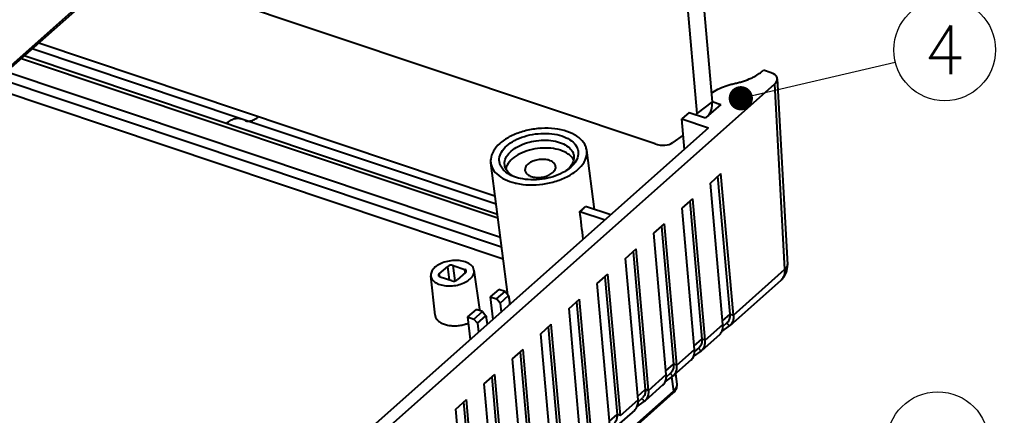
# Model space of a CAD drawing. Header units: millimetres. Extents: x 1518 to 2058, y 69 to 444.
# Drawn here: x 1795.6 to 1848.1, y 139.9 to 161.2 of the extents above; entities that cross this region are included whole.
import ezdxf
from ezdxf.enums import TextEntityAlignment as Align

# ---------------------------------------------------------------- set-up
doc = ezdxf.new("R2010")
doc.units = ezdxf.units.MM
doc.layers.add('02___PRT_ALL_AXES', color=7, linetype='Continuous')
doc.layers.add('06___PRT_ALL_SURFS', color=7, linetype='Continuous')
doc.layers.add('from', color=7, linetype='Continuous', lineweight=13)
doc.styles.add('TXT', font='txt.shx', dxfattribs={"bigfont": 'gbcbig.shx'})
doc.styles.add('宋体', font='SimSun.ttf')
doc.dimstyles.new('YanXiu', dxfattribs={"dimscale": 1.5, "dimtxt": 2.5, "dimasz": 2.2, "dimexe": 0.65, "dimexo": 0.65, "dimgap": 0.5, "dimtad": 1, "dimdsep": 46, "dimtxsty": '宋体', "dimcen": 0, "dimclrd": 3, "dimclre": 3, "dimclrt": 3, "dimazin": 2, "dimtfac": 1, "dimtofl": 0, "dimtmove": 0, "dimatfit": 3, "dimfxl": 0, "dimlwd": 5, "dimlwe": 5, "dimarcsym": 0})

# ---------------------------------------------------------------- blocks, each defined once
blk = doc.blocks.new('*u40')
at = {"color": 7, "linetype": 'Continuous'}
for p, q in [((40.975, 82.031), (-17.535, 30.148)), ((36.984, 78.36), (-14.854, 32.394)), ((41.255, 52.54), (42.157, 42.316)), ((40.316, 51.784), (41.215, 41.588)), ((38.622, 39.715), (5.788, 50.698)), ((45.826, 44.107), (45.344, 44.269)), ((46.025, 43.4), (-12.501, -8.496)), ((46.025, 43.4), (46.653, 31.935)), ((42.164, 42.337), (42.695, 42.159)), ((42.157, 42.316), (41.215, 41.588)), ((42.695, 42.159), (41.749, 41.32)), ((40.736, 41.659), (40.281, 41.255)), ((40.281, 41.255), (41.942, 40.699)), ((40.447, 39.373), (40.281, 41.255)), ((40.736, 41.659), (41.749, 41.32)), ((-9.924, -5.292), (41.942, 40.699)), ((40.368, 40.26), (39.727, 39.798)), ((33.396, 38.265), (33.281, 38.171)), ((35.876, 35.32), (34.311, 35.843)), ((33.96, 35.532), (35.525, 35.009)), ((25.25, 31.663), (25.776, 32.13)), ((25.889, 31.279), (25.776, 32.13)), ((26.109, 32.189), (26.834, 31.947)), ((26.236, 31.232), (26.109, 32.189)), ((24.994, 29.104), (24.729, 31.546)), ((25.279, 31.488), (25.25, 31.663)), ((26.028, 31.232), (25.303, 31.475)), ((26.887, 31.758), (26.361, 31.292)), ((26.855, 31.73), (26.834, 31.947)), ((27.775, 29.466), (27.406, 31.895)), ((28.939, 30.711), (28.414, 30.245)), ((28.414, 30.245), (28.8, 30.116)), ((28.414, 30.245), (28.575, 28.846)), ((28.8, 30.116), (29.326, 30.582)), ((29.326, 30.582), (28.939, 30.711)), ((29.019, 29.855), (29.547, 30.323)), ((29.326, 30.582), (29.547, 30.323)), ((29.019, 29.855), (28.8, 30.116)), ((29.019, 29.855), (29.091, 29.304)), ((27.538, 29.468), (27.012, 29.002)), ((27.398, 28.873), (27.924, 29.339)), ((27.924, 29.339), (27.538, 29.468)), ((27.617, 28.612), (28.145, 29.08)), ((27.924, 29.339), (28.145, 29.08)), ((27.012, 29.002), (27.398, 28.873)), ((27.012, 29.002), (27.173, 27.603)), ((27.617, 28.612), (27.398, 28.873)), ((27.617, 28.612), (27.69, 28.061)), ((39.885, 25.48), (39.967, 24.852)), ((39.249, 24.999), (39.723, 25.341)), ((39.652, 25.289), (39.765, 24.421)), ((39.722, 24.278), (35.096, 20.176)), ((39.765, 24.421), (35.139, 20.319)), ((37.497, 23.445), (37.971, 23.787))]:
    blk.add_line(p, q, dxfattribs=at)
for centre, radius, start, end in [((32.858, 38.357), 0.804, 27.35191, 30.09829), ((30.377, 37.923), 1.028, 152.12963, 154.36096), ((32.063, 39.373), 1.696, 312.19647, 315.31079), ((30.67, 39.18), 1.681, 239.39876, 243.11365), ((27.309, 29.395), 0.471, 359.07753, 8.52679)]:
    blk.add_arc(centre, radius, start, end, dxfattribs=at)
for centre, major_axis, ratio, start_param, end_param in [((45.299, 43.641), (0.894, 0.117), 0.572964, -0.701778, 0.867116), ((40.456, 42.958), (1.397, -1.572), 0.624197, 0.073386, 0.69934), ((39.515, 42.23), (1.397, -1.572), 0.624197, 0.643777, 0.69934), ((38.398, 41.423), (-1.393, 1.575), 0.624368, -3.965828, -3.203347), ((25.675, 83.013), (-58.836, 466.775), 0.004877, -1.677012, -1.673309), ((25.969, 32.065), (0.238, 0.031), 0.574213, 0.86858, 2.439072), ((25.444, 31.599), (0.238, 0.031), 0.573868, 2.439276, 4.009768), ((26.693, 31.823), (0.238, 0.031), 0.573868, 5.580869, 7.151361), ((26.168, 31.357), (0.238, 0.031), 0.574213, -2.273013, -0.702521)]:
    blk.add_ellipse(centre, major_axis=major_axis, ratio=ratio, start_param=start_param, end_param=end_param, dxfattribs=at)
for points, start_tangent, end_tangent in [([(42.109, 42.85), (42.207, 42.915), (42.624, 43.142), (43.094, 43.326), (43.344, 43.4), (43.601, 43.461), (43.73, 43.491), (43.858, 43.522), (44.108, 43.596), (44.577, 43.78), (44.793, 43.889), (45.344, 44.269)], (0.821841, 0.569716), (0.748212, 0.663459)), ([(29.436, 39.589), (29.921, 39.921), (30.527, 40.173), (31.206, 40.324), (31.901, 40.361), (32.557, 40.283), (33.12, 40.094), (33.546, 39.811), (33.799, 39.456), (33.859, 39.059), (33.721, 38.651)], (0.748212, 0.663459), (-0.502346, -0.864667)), ([(29.71, 39.265), (30.135, 39.557), (30.668, 39.778), (31.263, 39.91), (31.874, 39.943), (32.449, 39.874), (32.944, 39.708), (33.318, 39.46), (33.54, 39.148), (33.589, 38.962)], (0.748212, 0.663459), (0.130265, -0.991479)), ([(29.104, 38.262), (29.034, 38.398), (28.974, 38.796), (29.112, 39.204), (29.436, 39.589)], (-0.532913, 0.84617), (0.748212, 0.663459)), ([(33.485, 38.86), (33.248, 39.081), (32.773, 39.315), (32.174, 39.44), (31.51, 39.443), (30.847, 39.324), (30.248, 39.095), (29.773, 38.778)], (-0.619527, 0.784975), (-0.748212, -0.663459)), ([(29.307, 38.405), (29.304, 38.568), (29.425, 38.926), (29.71, 39.265)], (-0.130265, 0.991479), (0.748212, 0.663459)), ([(29.773, 38.778), (29.468, 38.404)], (-0.748212, -0.663459), (-0.467387, -0.884053)), ([(32.463, 38.32), (32.383, 38.498), (32.198, 38.641), (31.929, 38.731), (31.611, 38.756), (31.28, 38.714), (30.977, 38.609), (30.739, 38.455)], (-0.130466, 0.991453), (-0.748212, -0.663459)), ([(33.589, 38.962), (33.592, 38.799), (33.471, 38.441)], (0.130265, -0.991479), (-0.502346, -0.864667)), ([(33.554, 38.76), (33.485, 38.86)], (-0.501503, 0.865156), (-0.619527, 0.784975)), ([(29.804, 37.719), (29.712, 37.76), (29.287, 38.043), (29.104, 38.262)], (-0.92116, 0.389185), (-0.532913, 0.84617)), ([(29.578, 37.908), (29.356, 38.219), (29.307, 38.405)], (-0.72784, 0.685747), (-0.130265, 0.991479)), ([(29.45, 38.368), (29.379, 38.159)], (-0.432608, -0.901582), (-0.20103, -0.979585)), ([(33.282, 38.17), (32.911, 37.933), (32.305, 37.681), (31.627, 37.531), (30.932, 37.493), (30.276, 37.572), (29.804, 37.719)], (-0.79166, -0.610962), (-0.92116, 0.389185)), ([(30.739, 38.455), (30.594, 38.269), (30.559, 38.075), (30.559, 38.073)], (-0.748212, -0.663459), (0.130466, -0.991453)), ([(32.284, 37.938), (32.429, 38.124), (32.464, 38.318), (32.463, 38.32)], (0.748212, 0.663459), (-0.130466, 0.991453)), ([(33.471, 38.441), (33.269, 38.18)], (-0.502346, -0.864667), (-0.702873, -0.711315)), ([(33.721, 38.651), (33.396, 38.265)], (-0.502346, -0.864667), (-0.748212, -0.663459)), ([(29.814, 37.732), (29.578, 37.908)], (-0.86035, 0.509704), (-0.72784, 0.685747)), ([(30.559, 38.073), (30.64, 37.895), (30.825, 37.752), (31.093, 37.662), (31.412, 37.637), (31.743, 37.679), (32.046, 37.784), (32.284, 37.938)], (0.130466, -0.991453), (0.748212, 0.663459)), ([(33.96, 35.532), (34.026, 35.582), (34.088, 35.632), (34.148, 35.684)], (0.804541, 0.593897), (0.748212, 0.663459)), ([(34.148, 35.684), (34.205, 35.736), (34.259, 35.789), (34.311, 35.843)], (0.748212, 0.663459), (0.678384, 0.734708)), ([(24.982, 32.074), (24.792, 31.841), (24.726, 31.592), (24.729, 31.546)], (-0.748212, -0.663459), (0.114909, -0.993376)), ([(27.405, 31.894), (27.346, 32.061), (27.153, 32.264), (26.857, 32.41), (26.484, 32.488), (26.065, 32.49), (25.655, 32.417), (25.278, 32.272), (24.982, 32.074)], (-0.156541, 0.987671), (-0.748212, -0.663459)), ([(24.729, 31.546), (24.791, 31.36), (24.984, 31.158), (25.28, 31.012), (25.653, 30.934), (26.072, 30.932), (26.481, 31.005), (26.859, 31.15), (27.155, 31.347)], (0.114909, -0.993376), (0.748212, 0.663459)), ([(27.155, 31.347), (27.345, 31.58), (27.411, 31.829), (27.405, 31.894)], (0.748212, 0.663459), (-0.156541, 0.987671)), ([(29.547, 30.323), (29.59, 30.02), (29.623, 29.776)], (0.144023, -0.989574), (0.141233, -0.989976)), ([(24.994, 29.104), (25.012, 29.017), (25.093, 28.859), (25.241, 28.713), (25.447, 28.595), (25.696, 28.511), (25.983, 28.465), (26.288, 28.459), (26.584, 28.491), (26.858, 28.554), (27.056, 28.623)], (0.106786, -0.994282), (0.92678, 0.375604)), ([(28.145, 29.08), (28.188, 28.777), (28.222, 28.533)], (0.144023, -0.989574), (0.141233, -0.989976)), ([(39.967, 24.852), (39.958, 24.658)], (0.129134, -0.991627), (-0.211419, -0.977395)), ([(39.966, 24.851), (39.97, 24.806), (39.969, 24.783)], (0.136503, -0.99064), (-0.061579, -0.998102)), ([(39.722, 24.278), (39.758, 24.334), (39.765, 24.421)], (0.743353, 0.668899), (-0.129134, 0.991627)), ([(39.818, 24.376), (39.722, 24.278)], (-0.63408, -0.773267), (-0.748212, -0.663459)), ([(39.969, 24.783), (39.917, 24.608), (39.765, 24.421)], (-0.061579, -0.998102), (-0.748212, -0.663459)), ([(39.958, 24.658), (39.879, 24.462), (39.818, 24.376)], (-0.211419, -0.977395), (-0.63408, -0.773267))]:
    blk.add_spline(points, degree=3, dxfattribs=dict(at, start_tangent=start_tangent, end_tangent=end_tangent))
at = {"layer": '02___PRT_ALL_AXES', "color": 7, "linetype": 'Continuous'}
for p, q in [((34.867, 35.657), (34.391, 39.315)), ((29.505, 30.372), (28.441, 38.54))]:
    blk.add_line(p, q, dxfattribs=at)
for points, start_tangent, end_tangent in [([(34.39, 39.314), (34.322, 39.573), (34.013, 40.005), (33.494, 40.35), (32.807, 40.58), (32.007, 40.676), (31.159, 40.63), (30.333, 40.447), (29.593, 40.14), (29.002, 39.735)], (-0.130142, 0.991495), (-0.748212, -0.663459)), ([(29.002, 39.735), (28.606, 39.264), (28.438, 38.767), (28.442, 38.54)], (-0.748212, -0.663459), (0.130142, -0.991495)), ([(33.831, 38.12), (34.226, 38.59), (34.395, 39.088), (34.39, 39.314)], (0.748212, 0.663459), (-0.130142, 0.991495)), ([(28.442, 38.54), (28.511, 38.282), (28.819, 37.849), (29.338, 37.504), (29.925, 37.298)], (0.130142, -0.991495), (0.970641, -0.240533)), ([(33.392, 37.801), (33.831, 38.12)], (0.857811, 0.513965), (0.748212, 0.663459)), ([(29.925, 37.298), (30.025, 37.274), (30.825, 37.178), (31.673, 37.224), (32.5, 37.408), (33.239, 37.715), (33.392, 37.801)], (0.970641, -0.240533), (0.857811, 0.513965))]:
    blk.add_spline(points, degree=3, dxfattribs=dict(at, start_tangent=start_tangent, end_tangent=end_tangent))
at = {"layer": '06___PRT_ALL_SURFS', "color": 7, "linetype": 'Continuous'}
for p, q in [((0.445, 45.96), (28.706, 36.506)), ((12.964, 41.267), (0.031, 45.593)), ((-0.634, 45.003), (28.886, 35.129)), ((28.856, 35.353), (-0.459, 45.159)), ((29.043, 33.921), (-1.58, 44.164)), ((-2.036, 43.76), (29.119, 33.339)), ((46.195, 43.736), (46.824, 32.257)), ((-2.608, 43.253), (29.214, 32.609)), ((28.775, 35.978), (12.964, 41.267)), ((13.218, 41.153), (13.218, 41.152)), ((42.053, 37.29), (42.709, 37.871)), ((43.274, 29.185), (42.523, 37.706)), ((43.481, 29.122), (42.709, 37.871)), ((42.825, 28.542), (42.053, 37.29)), ((40.301, 35.736), (40.957, 36.317)), ((41.728, 27.569), (40.957, 36.317)), ((41.073, 26.988), (40.301, 35.736)), ((40.77, 36.152), (41.522, 27.631)), ((38.549, 34.182), (39.204, 34.763)), ((39.018, 34.598), (39.77, 26.078)), ((39.976, 26.016), (39.204, 34.763)), ((39.321, 25.434), (38.549, 34.182)), ((36.797, 32.629), (37.452, 33.21)), ((37.266, 33.045), (38.018, 24.524)), ((38.224, 24.462), (37.452, 33.21)), ((37.569, 23.881), (36.797, 32.629)), ((35.045, 31.075), (35.7, 31.656)), ((35.514, 31.491), (36.266, 22.97)), ((36.472, 22.908), (35.7, 31.656)), ((43.481, 29.122), (46.653, 31.935)), ((35.816, 22.327), (35.045, 31.075)), ((43.272, 28.483), (46.435, 31.288)), ((33.292, 29.521), (33.948, 30.102)), ((33.762, 29.937), (34.513, 21.416)), ((34.719, 21.354), (33.948, 30.102)), ((34.064, 20.773), (33.292, 29.521)), ((42.805, 28.769), (43.274, 29.185)), ((43.274, 29.185), (43.481, 29.123)), ((31.54, 27.967), (32.195, 28.548)), ((32.967, 19.801), (32.195, 28.548)), ((41.728, 27.569), (42.825, 28.542)), ((42.753, 28.104), (43.228, 28.447)), ((42.831, 28.414), (43.1, 28.652)), ((43.064, 28.623), (43.228, 28.448)), ((43.272, 28.483), (43.228, 28.447)), ((32.312, 19.219), (31.54, 27.967)), ((32.009, 28.383), (32.761, 19.863)), ((42.616, 27.903), (41.519, 26.93)), ((41.053, 27.215), (41.522, 27.631)), ((41.728, 27.569), (41.522, 27.631)), ((29.788, 26.414), (30.443, 26.995)), ((30.257, 26.83), (31.009, 18.309)), ((31.215, 18.247), (30.443, 26.995)), ((39.976, 26.016), (41.073, 26.988)), ((41.001, 26.552), (41.475, 26.895)), ((41.079, 26.86), (41.348, 27.099)), ((41.475, 26.895), (41.311, 27.069)), ((41.475, 26.895), (41.519, 26.93)), ((30.56, 17.666), (29.788, 26.414)), ((39.301, 25.662), (39.77, 26.078)), ((40.864, 26.349), (39.767, 25.376)), ((39.976, 26.016), (39.77, 26.078)), ((28.036, 24.86), (28.691, 25.441)), ((29.463, 16.693), (28.691, 25.441)), ((38.224, 24.462), (39.321, 25.434)), ((39.327, 25.307), (39.596, 25.545)), ((39.723, 25.341), (39.559, 25.516)), ((28.807, 16.112), (28.036, 24.86)), ((28.505, 25.276), (29.257, 16.755)), ((39.112, 24.795), (38.015, 23.823)), ((39.723, 25.341), (39.767, 25.376)), ((37.549, 24.108), (38.018, 24.524)), ((38.224, 24.462), (38.018, 24.524)), ((26.283, 23.306), (26.939, 23.887)), ((26.753, 23.722), (27.504, 15.201)), ((27.711, 15.139), (26.939, 23.887)), ((36.472, 22.908), (37.569, 23.881)), ((37.575, 23.753), (37.844, 23.991)), ((37.971, 23.787), (37.807, 23.962)), ((37.971, 23.787), (38.015, 23.823)), ((27.055, 14.558), (26.283, 23.306)), ((37.36, 23.241), (36.263, 22.269)), ((35.796, 22.554), (36.266, 22.97)), ((36.472, 22.908), (36.266, 22.97))]:
    blk.add_line(p, q, dxfattribs=at)
for points in [[(46.759, 31.776), (46.825, 32.125), (46.824, 32.257)], [(46.435, 31.287), (46.602, 31.472), (46.759, 31.776)]]:
    blk.add_lwpolyline(points, dxfattribs=at)
for points, start_tangent, end_tangent in [([(12.057, 40.972), (12.325, 41.166), (12.59, 41.276), (12.843, 41.295), (12.964, 41.267)], (0.748212, 0.663459), (0.948474, -0.316854)), ([(13.218, 41.152), (13.293, 41.133), (13.386, 41.122)], (0.948547, -0.316635), (0.999108, -0.042238)), ([(13.386, 41.122), (13.414, 41.122), (13.541, 41.133), (13.805, 41.224), (14.073, 41.401)], (0.999108, -0.042238), (0.773438, 0.633872)), ([(46.823, 32.257), (46.8, 32.121), (46.653, 31.935)], (0.040396, -0.999184), (-0.772249, -0.635321)), ([(46.653, 31.935), (46.638, 31.656), (46.548, 31.423), (46.435, 31.288)], (0.075196, -0.997169), (-0.746631, -0.665238)), ([(43.1, 28.653), (43.193, 28.764), (43.264, 28.955), (43.274, 29.185)], (0.746502, 0.665383), (-0.087886, 0.996131)), ([(43.481, 29.122), (43.469, 28.846), (43.383, 28.617), (43.272, 28.483)], (0.087886, -0.996131), (-0.746386, -0.665513)), ([(42.616, 27.903), (42.727, 28.036), (42.813, 28.266), (42.825, 28.542)], (0.746503, 0.665382), (-0.087886, 0.996131)), ([(41.522, 27.631), (41.512, 27.402), (41.44, 27.21), (41.348, 27.099)], (0.087886, -0.996131), (-0.746502, -0.665383)), ([(41.519, 26.93), (41.63, 27.064), (41.717, 27.293), (41.729, 27.569)], (0.746502, 0.665384), (-0.087886, 0.996131)), ([(40.864, 26.349), (40.975, 26.483), (41.061, 26.712), (41.073, 26.988)], (0.746503, 0.665382), (-0.087886, 0.996131)), ([(39.77, 26.078), (39.76, 25.848), (39.688, 25.656), (39.596, 25.545)], (0.087886, -0.996131), (-0.746502, -0.665383)), ([(39.767, 25.376), (39.878, 25.51), (39.964, 25.74), (39.976, 26.015)], (0.746502, 0.665384), (-0.087886, 0.996131)), ([(39.112, 24.795), (39.223, 24.929), (39.309, 25.159), (39.321, 25.434)], (0.746503, 0.665382), (-0.087886, 0.996131)), ([(38.018, 24.524), (38.008, 24.294), (37.936, 24.103), (37.843, 23.991)], (0.087886, -0.996131), (-0.746502, -0.665383)), ([(38.015, 23.823), (38.126, 23.956), (38.212, 24.186), (38.224, 24.462)], (0.746502, 0.665384), (-0.087886, 0.996131)), ([(37.36, 23.242), (37.471, 23.375), (37.557, 23.605), (37.569, 23.881)], (0.746503, 0.665382), (-0.087886, 0.996131)), ([(36.266, 22.97), (36.256, 22.74), (36.184, 22.549), (36.091, 22.438)], (0.087886, -0.996131), (-0.746502, -0.665383))]:
    blk.add_spline(points, degree=3, dxfattribs=dict(at, start_tangent=start_tangent, end_tangent=end_tangent))
at = {"layer": 'from', "color": 4}
for centre in [(56.566, 45.529), (56.141, 21.222)]:
    blk.add_circle(centre, 3.15, dxfattribs=at)
at = {"layer": 'from', "color": 6, "style": 'TXT'}
blk.add_text('4', height=3, dxfattribs=at).set_placement((56.566, 45.529), align=Align.MIDDLE)
at = {"layer": 'from', "color": 40}
blk.add_leader([(43.936, 42.536), (53.509, 44.77)], dimstyle='YanXiu', override={"dimasz": 1, "dimclrd": 40, "dimldrblk": 'Dot'}, dxfattribs=at)

msp = doc.modelspace()

# ---------------------------------------------------------------- block references
at = {"xscale": 0.8693999999999998, "yscale": 0.8693999999999998, "zscale": 0.8693999999999998}
msp.add_blockref('*u40', (1796.23, 120.02), dxfattribs=at)

doc.saveas('drawing.dxf')
